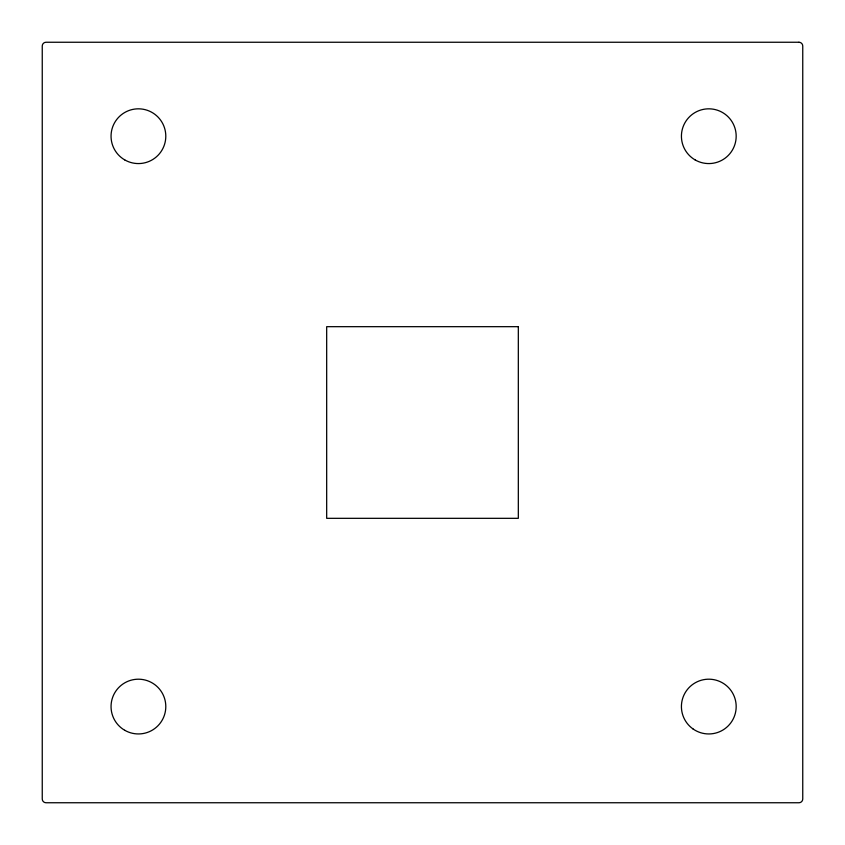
<?xml version="1.0" encoding="UTF-8"?>
<svg xmlns="http://www.w3.org/2000/svg" width="845" height="845" viewBox="0 0 845 845"><rect width="100%" height="100%" fill="white"/><g stroke="black" fill="none" stroke-linecap="round" stroke-linejoin="round"><path stroke-width="1.27" d="M798.947 42.25L46.052 42.25A3.802 3.802 0 0 0 42.25 46.052L42.25 798.947A3.802 3.802 0 0 0 46.052 802.75L798.947 802.75A3.802 3.802 0 0 0 802.75 798.947L802.75 46.052A3.802 3.802 0 0 0 798.947 42.25M518.323 326.677L326.677 326.677L326.677 518.323L518.323 518.323L518.323 326.677M124.733 159.906A27.378 27.378 0 0 0 165.8 136.203A27.378 27.378 0 0 0 124.733 112.491A27.378 27.378 0 0 0 124.733 159.906M695.108 159.906A27.378 27.378 0 0 0 736.175 136.203A27.378 27.378 0 0 0 695.108 112.491A27.378 27.378 0 0 0 695.108 159.906M693.037 728.96A27.378 27.378 0 0 0 736.069 709.029A27.378 27.378 0 0 0 697.294 681.725A27.378 27.378 0 0 0 693.037 728.96M124.733 730.281A27.378 27.378 0 0 0 165.8 706.578A27.378 27.378 0 0 0 124.733 682.866A27.378 27.378 0 0 0 124.733 730.281"/></g></svg>
